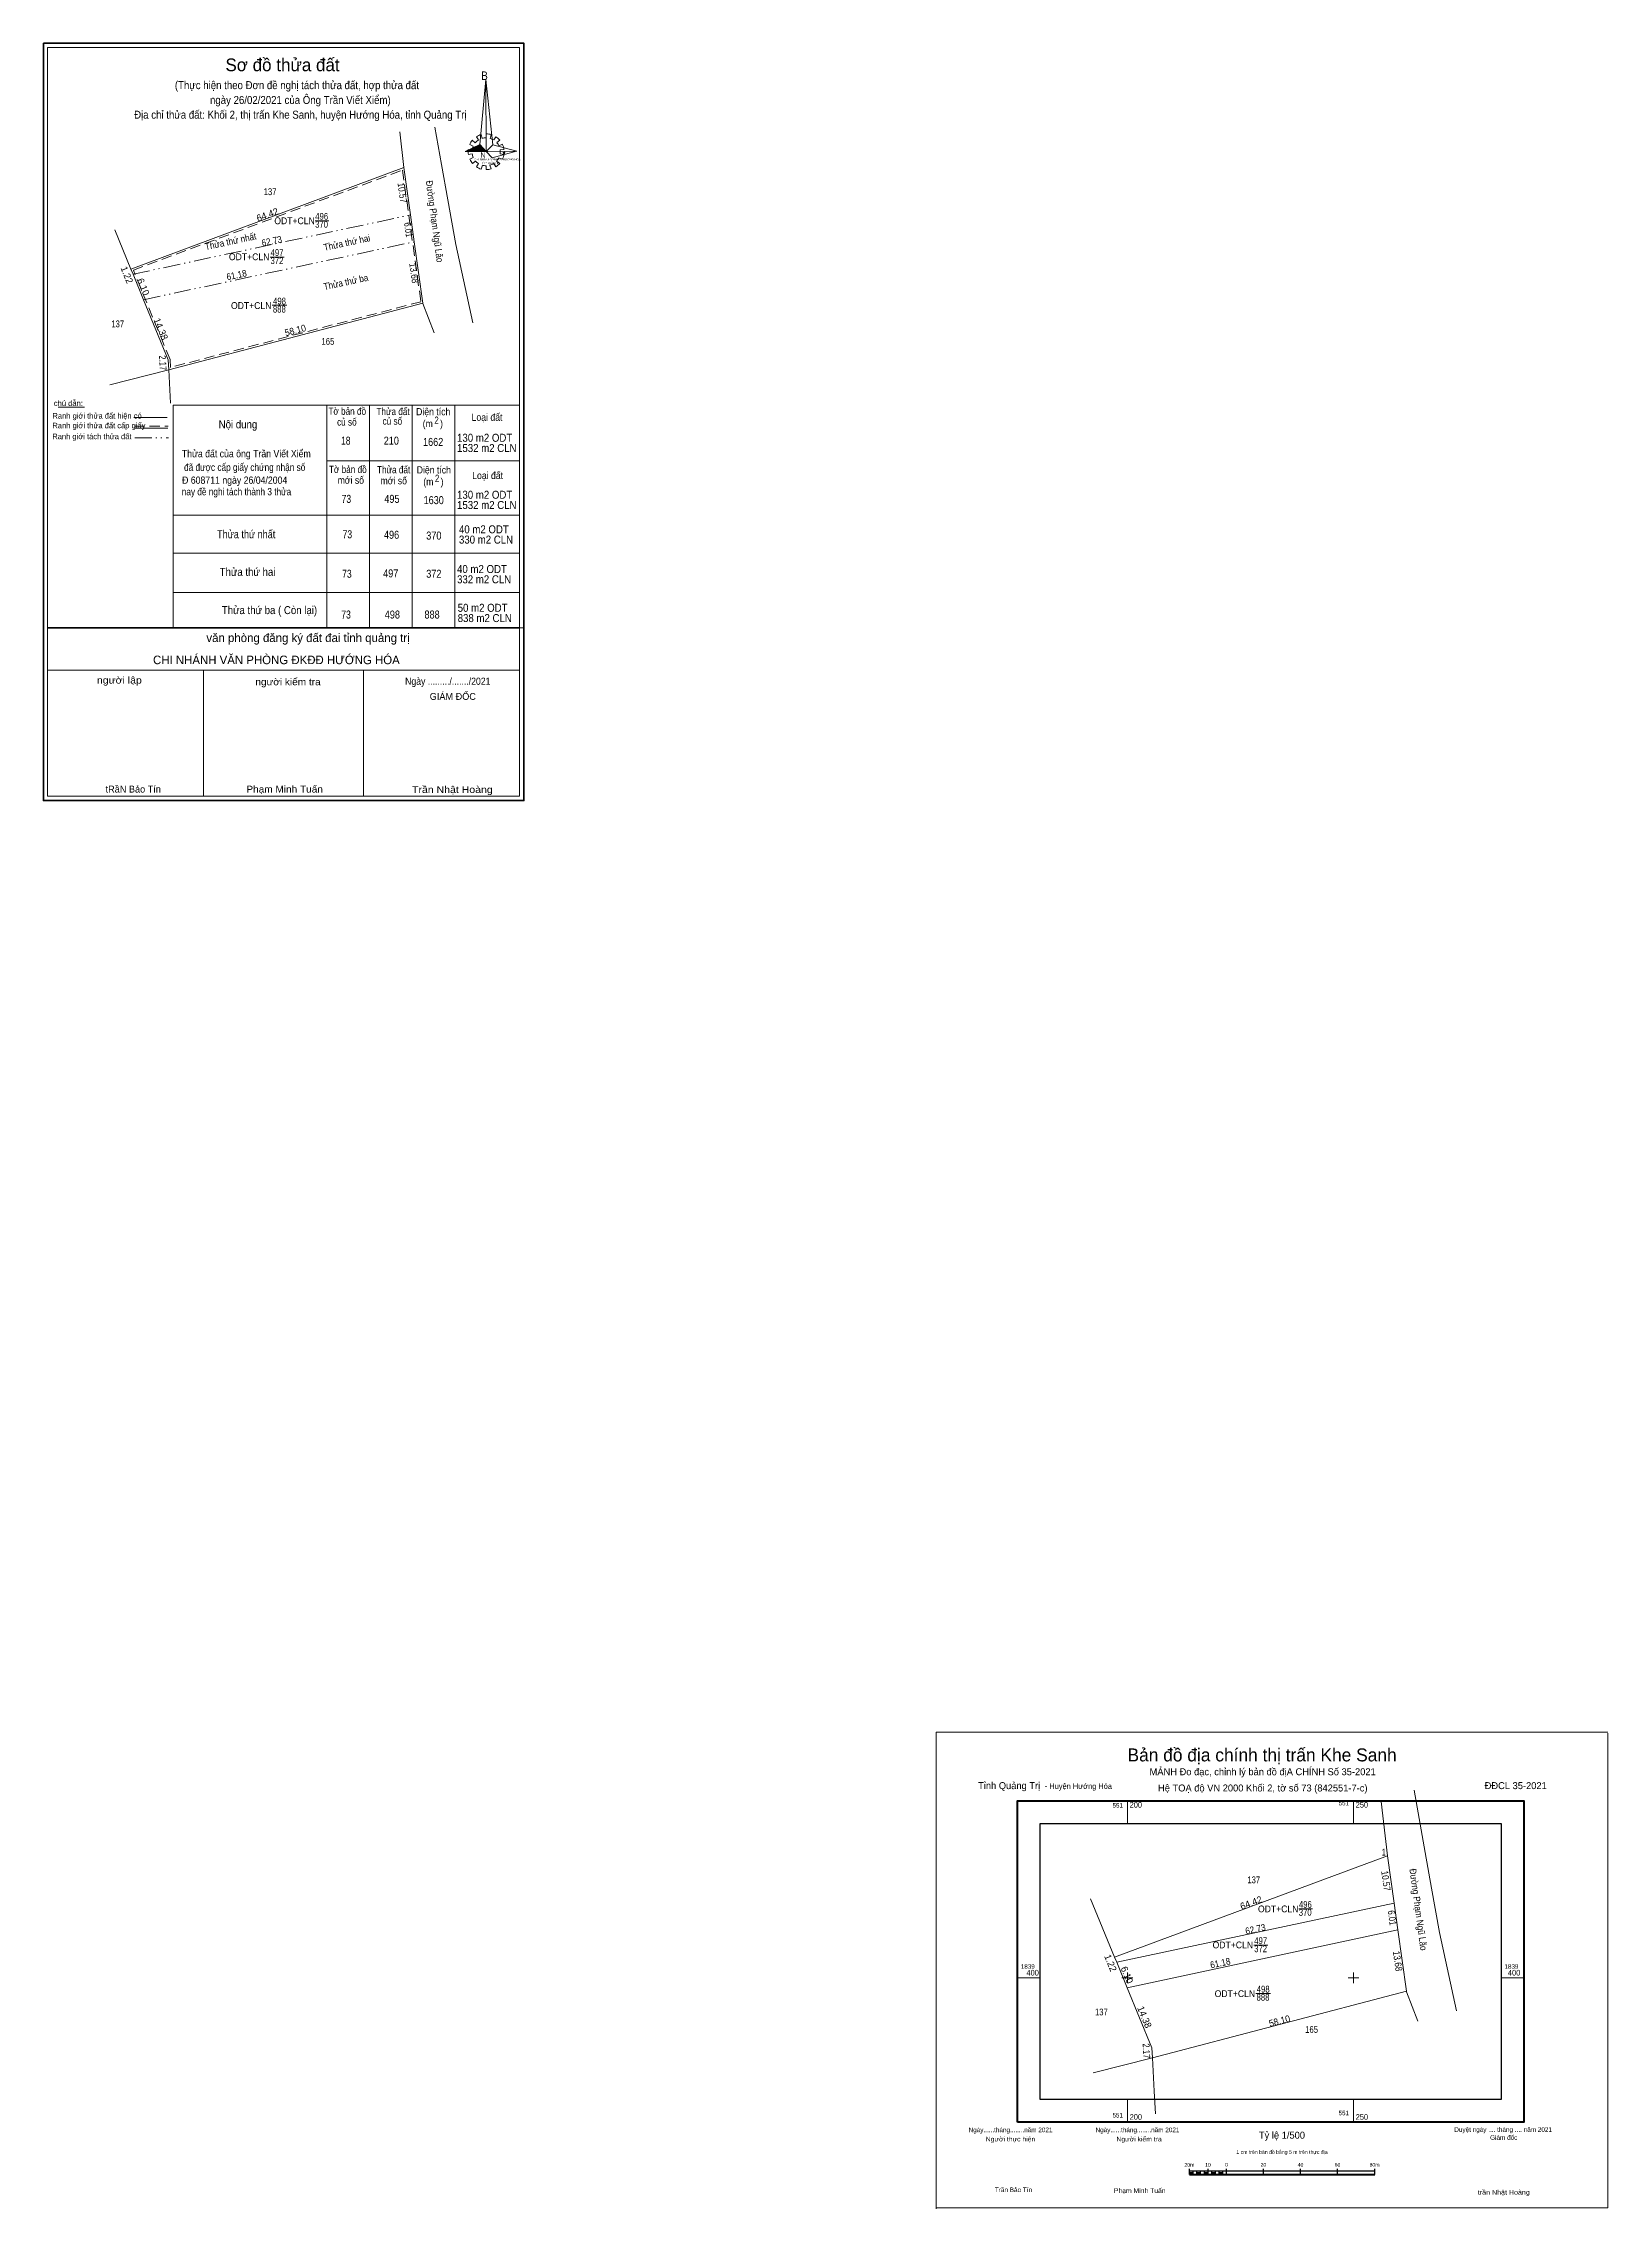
# Model space of a CAD drawing. Header units: metres. Extents: x 549732 to 551508, y 1839332 to 1839940.
# Drawn here: x 550960.2 to 551306.2, y 1839348.9 to 1839827.8 of the extents above; entities that cross this region are included whole.
import ezdxf
from ezdxf.enums import TextEntityAlignment as Align

# ---------------------------------------------------------------- set-up
doc = ezdxf.new("R2010")
doc.units = ezdxf.units.M
doc.header["$LTSCALE"] = 0.75
doc.header["$PDMODE"] = 32
doc.header["$PDSIZE"] = 0.375
doc.linetypes.add('DASH_DOUBLE_DOT', pattern=[9.2, 5, -1.2, 0.3, -1.2, 0.3, -1.2])
doc.linetypes.add('MEDIUM_DASHED', pattern=[4.5, 3, -1.5])
for name, color, linetype, lineweight in [('1', 7, 'Continuous', 13), ('10', 7, 'Continuous', 13), ('11', 7, 'Continuous', 13), ('17', 7, 'Continuous', 13), ('2', 7, 'Continuous', 25), ('23', 7, 'Continuous', 13), ('29', 7, 'DASH_DOUBLE_DOT', 13), ('4', 7, 'Continuous', 13), ('5', 7, 'Continuous', 35), ('6', 7, 'Continuous', 13), ('61', 7, 'Continuous', 13), ('63', 7, 'Continuous', 13)]:
    doc.layers.add(name, color=color, linetype=linetype, lineweight=lineweight)
doc.layers.add('7', color=7, linetype='Continuous')

msp = doc.modelspace()

# ---------------------------------------------------------------- hatches: boundary and pattern name
at = {"layer": '1'}
msp.add_hatch(color=256, dxfattribs=at).paths.add_polyline_path([(551053.51, 1839803.84), (551056.76, 1839805.43), (551058.15, 1839803.84)])
at = {"layer": '2'}
for points in [[(551213.75, 1839356.5), (551214.57, 1839356.5), (551214.57, 1839356.91), (551213.75, 1839356.91)], [(551215.39, 1839356.5), (551216.21, 1839356.5), (551216.21, 1839356.91), (551215.39, 1839356.91)], [(551217.03, 1839356.5), (551217.85, 1839356.5), (551217.85, 1839356.91), (551217.03, 1839356.91)], [(551218.67, 1839356.5), (551219.48, 1839356.5), (551219.48, 1839356.91), (551218.67, 1839356.91)], [(551220.3, 1839356.5), (551221.12, 1839356.5), (551221.12, 1839356.91), (551220.3, 1839356.91)]]:
    msp.add_hatch(color=256, dxfattribs=at).paths.add_polyline_path(points)

# ---------------------------------------------------------------- linework, layer by layer
at = {"layer": '1'}
for p, q in [((551054.21, 1839804.32), (551055.06, 1839804.19)), ((551055.32, 1839805.05), (551054.55, 1839805.37)), ((551055.11, 1839806.34), (551055.76, 1839805.78)), ((551056.48, 1839806.4), (551056.01, 1839807.09)), ((551057.07, 1839807.58), (551057.28, 1839806.74)), ((551057.74, 1839803.81), (551058.56, 1839803.81)), ((551058.15, 1839806.88), (551058.18, 1839807.74)), ((551059.29, 1839807.58), (551059.08, 1839806.72)), ((551059.85, 1839806.4), (551060.32, 1839807.09)), ((551061.17, 1839806.34), (551060.52, 1839805.8)), ((551060.99, 1839805.08), (551061.76, 1839805.45)), ((551062.12, 1839804.32), (551061.24, 1839804.19)), ((551055.06, 1839803.33), (551054.21, 1839803.2)), ((551054.55, 1839802.15), (551055.32, 1839802.52)), ((551055.83, 1839801.72), (551055.16, 1839801.18)), ((551056.01, 1839800.45), (551056.45, 1839801.21)), ((551057.33, 1839800.8), (551057.07, 1839799.97)), ((551058.15, 1839799.83), (551058.15, 1839800.67)), ((551059, 1839800.8), (551059.26, 1839800)), ((551060.32, 1839800.45), (551059.85, 1839801.18)), ((551060.47, 1839801.72), (551061.17, 1839801.21)), ((551061.79, 1839802.12), (551060.93, 1839802.44)), ((551061.24, 1839803.33), (551062.12, 1839803.2)), ((550988.97, 1839747.73), (551065.57, 1839747.73)), ((550988.97, 1839747.73), (550988.97, 1839698.52)), ((551022.91, 1839747.73), (551022.91, 1839698.52)), ((551032.36, 1839747.73), (551032.36, 1839698.52)), ((551041.81, 1839747.73), (551041.81, 1839698.52)), ((551051.26, 1839747.73), (551051.26, 1839698.52)), ((551022.91, 1839735.42), (551065.57, 1839735.42)), ((550988.97, 1839723.44), (551065.57, 1839723.44)), ((550988.97, 1839715.01), (551065.57, 1839715.01)), ((550988.97, 1839706.34), (551065.57, 1839706.34)), ((551065.57, 1839698.52), (551066.51, 1839698.52)), ((550960.22, 1839697.61), (550960.22, 1839660.3)), ((550961.17, 1839689.15), (551065.57, 1839689.15)), ((550995.65, 1839689.15), (550995.65, 1839661.26)), ((551031.08, 1839689.15), (551031.08, 1839661.26))]:
    msp.add_line(p, q, dxfattribs=at)
at = {"layer": '1', "lineweight": 35}
msp.add_line((550961.17, 1839698.52), (551065.57, 1839698.52), dxfattribs=at)
at = {"layer": '1'}
for points in [[(551058.1, 1839819.79), (551058.15, 1839803.84), (551056.76, 1839805.43)], [(551058.1, 1839819.79), (551058.15, 1839803.84), (551059.62, 1839805.32)], [(551053.51, 1839803.84), (551056.76, 1839805.43), (551058.15, 1839803.84)], [(551064.95, 1839803.89), (551058.15, 1839803.84), (551059.62, 1839805.32)], [(551064.9, 1839803.92), (551059.49, 1839802.47), (551058.15, 1839803.84)], [(551257.56, 1839427), (551258.98, 1839416.53), (551197.64, 1839403.42), (551197.18, 1839404.55)], [(551258.98, 1839416.53), (551259.79, 1839410.57), (551199.96, 1839397.78), (551197.64, 1839403.42)], [(551259.79, 1839410.57), (551261.75, 1839397.03), (551205.55, 1839382.31), (551205.43, 1839384.48), (551199.96, 1839397.78)]]:
    msp.add_lwpolyline(points, close=True, dxfattribs=at)
for centre, major_axis, start_param, end_param in [((551058.1655, 1839803.7851), (3.9739, 0), 3.00667928, 3.29139349), ((551058.1655, 1839803.7851), (3.9739, 0), 2.43958176, 2.72400246), ((551058.1655, 1839803.7851), (3.1145, 0), 2.72368549, 3.01515824), ((551058.1655, 1839803.7851), (3.1145, 0), 2.13373541, 2.44496261), ((551058.1655, 1839803.7851), (3.9739, 0), 1.84955988, 2.13900916), ((551058.1655, 1839803.7851), (3.1145, 0), 1.56985589, 1.85611068), ((551058.1655, 1839803.7851), (3.9739, 0), 1.27924208, 1.56332225), ((551058.1655, 1839803.7851), (3.1145, 0), 1.00270906, 1.2755622), ((551058.1655, 1839803.7851), (3.9739, 0), 0.71056237, 0.99687234), ((551058.1655, 1839803.7851), (3.1145, 0), 0.42678376, 0.70646463), ((551058.1655, 1839803.7851), (3.1145, 0), 6.13558388, 6.41618463), ((551058.1655, 1839803.7851), (3.9739, 0), 0.1390515, 0.43393316), ((551058.1655, 1839803.7851), (3.9739, 0), 3.56988637, 3.85691866), ((551058.1655, 1839803.7851), (3.1145, 0), 3.28229955, 3.56105054), ((551058.1655, 1839803.7851), (3.1145, 0), 3.86077574, 4.13258255), ((551058.1428, 1839803.7615), (3.9739, 0), 4.1470906, 4.43659307), ((551058.1655, 1839803.7851), (3.1145, 0), 4.43854677, 4.71314001), ((551058.1655, 1839803.7851), (3.9739, 0), 4.71301008, 4.99761054), ((551058.1655, 1839803.7851), (3.1145, 0), 4.99087134, 5.28933161), ((551058.1655, 1839803.7851), (3.9739, 0), 5.28561416, 5.56798705), ((551058.1655, 1839803.7851), (3.1145, 0), 5.56137327, 5.83951437), ((551058.1655, 1839803.7851), (3.9739, 0), 5.85230288, 6.13839648)]:
    msp.add_ellipse(centre, major_axis=major_axis, ratio=0.995001, start_param=start_param, end_param=end_param, dxfattribs=at)
msp.add_point((551062.12, 1839803.52), dxfattribs=at)
at = {"layer": '10'}
for p, q in [((551039.99, 1839800.29), (550979.61, 1839777.84)), ((551041.41, 1839789.82), (551039.99, 1839800.29)), ((551042.22, 1839783.86), (551041.41, 1839789.82)), ((550976.03, 1839786.56), (550979.61, 1839777.84)), ((551042.22, 1839783.86), (551044.18, 1839770.32)), ((550979.61, 1839777.84), (550980.07, 1839776.71)), ((550980.07, 1839776.71), (550982.39, 1839771.07)), ((550982.39, 1839771.07), (550987.86, 1839757.77)), ((551044.18, 1839770.32), (550987.98, 1839755.6)), ((551044.18, 1839770.32), (551044.2, 1839770.21)), ((550987.86, 1839757.77), (550987.98, 1839755.6)), ((550974.9, 1839752.27), (550987.98, 1839755.6)), ((550987.98, 1839755.6), (550988.37, 1839748.19)), ((551257.56, 1839427), (551197.18, 1839404.55)), ((551258.98, 1839416.53), (551257.56, 1839427)), ((551259.79, 1839410.57), (551258.98, 1839416.53)), ((551259.79, 1839410.57), (551261.75, 1839397.03)), ((551197.18, 1839404.55), (551197.64, 1839403.42)), ((551197.64, 1839403.42), (551199.96, 1839397.78)), ((551199.96, 1839397.78), (551205.43, 1839384.48)), ((551261.75, 1839397.03), (551205.55, 1839382.31)), ((551261.75, 1839397.03), (551261.77, 1839396.92))]:
    msp.add_line(p, q, dxfattribs=at)
at = {"layer": '11'}
msp.add_line((551157.74, 1839454.28), (551306.24, 1839454.28), dxfattribs=at)
for points in [[(551157.7, 1839348.94), (551157.7, 1839453.94), (551157.74, 1839454.28)], [(551306.24, 1839454.12), (551306.24, 1839349.12), (551157.74, 1839349.12)]]:
    msp.add_lwpolyline(points, dxfattribs=at)
at = {"layer": '17'}
msp.add_line((550963.49, 1839747.29), (550969.34, 1839747.29), dxfattribs=at)
at = {"layer": '2'}
for p, q in [((551213.75, 1839356.5), (551213.75, 1839357.73)), ((551213.75, 1839357.32), (551254.7, 1839357.32)), ((551214.57, 1839356.5), (551214.57, 1839357.32)), ((551215.39, 1839356.5), (551215.39, 1839357.32)), ((551216.21, 1839356.5), (551216.21, 1839357.32)), ((551217.03, 1839356.5), (551217.03, 1839357.32)), ((551217.85, 1839356.5), (551217.85, 1839357.73)), ((551218.67, 1839356.5), (551218.67, 1839357.32)), ((551219.48, 1839356.5), (551219.48, 1839357.32)), ((551220.3, 1839356.5), (551220.3, 1839357.32)), ((551221.12, 1839356.5), (551221.12, 1839357.32)), ((551221.94, 1839356.5), (551221.94, 1839357.73)), ((551230.13, 1839356.5), (551230.13, 1839357.73)), ((551238.32, 1839356.5), (551238.32, 1839357.73)), ((551246.51, 1839356.5), (551246.51, 1839357.73)), ((551254.7, 1839356.5), (551254.7, 1839357.73))]:
    msp.add_line(p, q, dxfattribs=at)
at = {"layer": '2', "lineweight": 53}
msp.add_line((551213.75, 1839356.5), (551254.7, 1839356.5), dxfattribs=at)
at = {"layer": '2', "lineweight": 13}
for points in [[(551213.75, 1839356.5), (551214.57, 1839356.5), (551214.57, 1839356.91), (551213.75, 1839356.91)], [(551215.39, 1839356.5), (551216.21, 1839356.5), (551216.21, 1839356.91), (551215.39, 1839356.91)], [(551217.03, 1839356.5), (551217.85, 1839356.5), (551217.85, 1839356.91), (551217.03, 1839356.91)], [(551218.67, 1839356.5), (551219.48, 1839356.5), (551219.48, 1839356.91), (551218.67, 1839356.91)], [(551220.3, 1839356.5), (551221.12, 1839356.5), (551221.12, 1839356.91), (551220.3, 1839356.91)]]:
    msp.add_lwpolyline(points, close=True, dxfattribs=at)
at = {"layer": '23'}
for p, q in [((551039.06, 1839808.19), (551039.99, 1839800.29)), ((551049.73, 1839793.13), (551048.31, 1839801)), ((551046.69, 1839763.73), (551044.2, 1839770.21))]:
    msp.add_line(p, q, dxfattribs=at)
msp.add_lwpolyline([(551049.73, 1839793.13), (551051.5, 1839783.29), (551055.25, 1839765.97)], dxfattribs=at)
at = {"layer": '29'}
for p, q in [((550980.07, 1839776.71), (551041.41, 1839789.82)), ((550982.39, 1839771.07), (551042.22, 1839783.86))]:
    msp.add_line(p, q, dxfattribs=at)
at = {"layer": '4'}
for p, q in [((551263.4, 1839441.49), (551265.88, 1839427.71)), ((551256.14, 1839439), (551257.56, 1839427)), ((551267.3, 1839419.84), (551265.88, 1839427.71)), ((551191.87, 1839417.49), (551197.18, 1839404.55)), ((551269.07, 1839410), (551267.3, 1839419.84)), ((551272.82, 1839392.68), (551269.07, 1839410)), ((551264.26, 1839390.44), (551261.77, 1839396.92)), ((551192.47, 1839378.98), (551205.55, 1839382.31))]:
    msp.add_line(p, q, dxfattribs=at)
msp.add_lwpolyline([(551205.43, 1839384.48), (551205.55, 1839382.31), (551205.94, 1839374.9), (551206.21, 1839369.88)], dxfattribs=at)
at = {"layer": '5'}
msp.add_lwpolyline([(550960.23, 1839827.77), (551066.52, 1839827.77), (551066.52, 1839660.31), (550960.23, 1839660.31)], close=True, dxfattribs=at)
at = {"layer": '5', "lineweight": 13}
msp.add_lwpolyline([(551065.57, 1839698.52), (551065.57, 1839661.26), (550961.17, 1839661.26), (550961.17, 1839826.83), (551065.57, 1839826.83)], close=True, dxfattribs=at)
at = {"layer": '6'}
for p, q in [((550980.24, 1839745.01), (550987.65, 1839745.01)), ((550980.36, 1839742.64), (550987.76, 1839742.64))]:
    msp.add_line(p, q, dxfattribs=at)
at = {"layer": '6', "linetype": 'MEDIUM_DASHED'}
msp.add_line((550980.36, 1839743.14), (550987.81, 1839743.14), dxfattribs=at)
at = {"layer": '61'}
for p, q in [((551046.83, 1839809.24), (551048.31, 1839801)), ((551049.73, 1839793.13), (551048.31, 1839801)), ((551049.73, 1839793.13), (551048.31, 1839801)), ((551049.73, 1839793.13), (551048.31, 1839801)), ((551049.73, 1839793.13), (551048.31, 1839801)), ((551051.5, 1839783.29), (551049.73, 1839793.13)), ((551051.5, 1839783.29), (551049.73, 1839793.13)), ((551051.5, 1839783.29), (551049.73, 1839793.13)), ((551051.5, 1839783.29), (551049.73, 1839793.13)), ((551055.25, 1839765.97), (551051.5, 1839783.29)), ((551055.25, 1839765.97), (551051.5, 1839783.29)), ((551055.25, 1839765.97), (551051.5, 1839783.29)), ((551055.25, 1839765.97), (551051.5, 1839783.29))]:
    msp.add_line(p, q, dxfattribs=at)
at = {"layer": '63'}
for p, q in [((551020.36, 1839788.52), (551023.35, 1839788.52)), ((551010.41, 1839780.51), (551013.52, 1839780.51)), ((551010.85, 1839769.84), (551014.06, 1839769.84)), ((551200, 1839434.13), (551200, 1839439.13)), ((551250, 1839434.13), (551250, 1839439.13)), ((551237.93, 1839415.23), (551240.92, 1839415.23)), ((551227.98, 1839407.22), (551231.09, 1839407.22)), ((551175.69, 1839400), (551180.69, 1839400)), ((551198.8, 1839400), (551201.2, 1839400)), ((551200, 1839398.8), (551200, 1839401.2)), ((551248.8, 1839400), (551251.2, 1839400)), ((551250, 1839398.8), (551250, 1839401.2)), ((551282.67, 1839400), (551287.67, 1839400)), ((551228.42, 1839396.55), (551231.63, 1839396.55)), ((551200, 1839368.1), (551200, 1839373.1)), ((551250, 1839368.1), (551250, 1839373.1))]:
    msp.add_line(p, q, dxfattribs=at)
at = {"layer": '63', "linetype": 'DASH_DOUBLE_DOT'}
msp.add_line((550980.47, 1839740.51), (550987.9, 1839740.51), dxfattribs=at)
at = {"layer": '63', "linetype": 'MEDIUM_DASHED'}
msp.add_lwpolyline([(551039.66, 1839799.74), (551043.73, 1839770.62), (550988.35, 1839756.11), (550988.26, 1839757.86), (550980.14, 1839777.61)], close=True, dxfattribs=at)
at = {"layer": '63', "lineweight": 40}
msp.add_lwpolyline([(551175.69, 1839368.1), (551175.69, 1839439.13), (551287.67, 1839439.13), (551287.67, 1839368.1)], close=True, dxfattribs=at)
at = {"layer": '63', "lineweight": 25}
msp.add_lwpolyline([(551180.69, 1839373.1), (551180.69, 1839434.13), (551282.67, 1839434.13), (551282.67, 1839373.1)], close=True, dxfattribs=at)
msp.add_lwpolyline([(551180.69, 1839373.1), (551180.69, 1839434.13), (551282.67, 1839434.13), (551282.67, 1839373.1)], close=True, dxfattribs=at)
msp.add_lwpolyline([(551180.69, 1839373.1), (551180.69, 1839434.13), (551282.67, 1839434.13), (551282.67, 1839373.1)], close=True, dxfattribs=at)

# ---------------------------------------------------------------- texts
at = {"layer": '1'}
msp.add_text('Sơ đồ thửa đất', height=2.811, dxfattribs=at).set_placement((551013.135, 1839821.6), align=Align.CENTER)
for s, height, width, p in [('B', 1.871, 0.85, (551057.11, 1839819.67)), ('CHI NHÁNH VPĐKĐĐ-HƯỚNG HÓA', 0.4426, 0.95, (551055.56, 1839801.86)), ('TỈNH quảng trị', 0.4428, 1.05, (551056.99, 1839801.1)), ('N', 1.17, 0.9, (551056.92, 1839802.46))]:
    msp.add_text(s, height=height, dxfattribs=dict(at, width=width)).set_placement(p)
for s, width, p in [('137', 0.85, (551010.38, 1839794.2)), ('496', 0.85, (551021.8, 1839788.76)), ('ODT+CLN', 0.95, (551015.79, 1839787.77)), ('370', 0.85, (551021.765, 1839787)), ('ODT+CLN', 0.95, (551005.75, 1839779.81)), ('497', 0.85, (551011.92, 1839780.74)), ('372', 0.85, (551011.9, 1839778.95)), ('ODT+CLN', 0.95, (551006.21, 1839769.03)), ('498', 0.85, (551012.47, 1839770.02)), ('137', 0.85, (550976.68, 1839764.98)), ('888', 0.85, (551012.43, 1839768.23)), ('165', 0.85, (551023.165, 1839761.11)), ('ODT+CLN', 0.95, (551233.36, 1839414.48)), ('496', 0.85, (551239.37, 1839415.47)), ('370', 0.85, (551239.335, 1839413.71)), ('ODT+CLN', 0.95, (551223.32, 1839406.52)), ('497', 0.85, (551229.49, 1839407.45)), ('372', 0.85, (551229.47, 1839405.66)), ('ODT+CLN', 0.95, (551223.78, 1839395.74)), ('498', 0.85, (551230.04, 1839396.73)), ('888', 0.85, (551230, 1839394.94))]:
    msp.add_text(s, height=1.5, dxfattribs=dict(at, width=width)).set_placement(p, align=Align.CENTER)
for s, height, p in [('văn phòng đăng ký đất đai tỉnh quảng trị', 1.89, (551041.26, 1839695.37)), ('CHI NHÁNH VĂN PHÒNG ĐKĐĐ HƯỚNG HÓA', 1.889, (551039.06, 1839690.48)), ('GIÁM ĐỐC', 1.512, (551055.91, 1839682.59)), ('tRầN Bảo Tín', 1.51, (550986.23, 1839662.09))]:
    msp.add_text(s, height=height, dxfattribs=at).set_placement(p, align=Align.RIGHT)
for s, height, width, p in [('người lập', 1.512, 1.15, (550982.01, 1839686.19)), ('người kiểm tra', 1.512, 1.1, (551021.57, 1839685.82)), ('Phạm Minh Tuấn', 1.51, 1.1, (551022.06, 1839662.09)), ('Trần Nhật Hoàng', 1.512, 1.15, (551059.62, 1839661.99))]:
    msp.add_text(s, height=height, dxfattribs=dict(at, width=width)).set_placement(p, align=Align.RIGHT)
at = {"layer": '2'}
for s, height, p in [('Bản đồ địa chính thị trấn Khe Sanh', 2.87, (551229.795, 1839447.85)), ('MẢNH Đo đạc, chỉnh lý bản đồ địA CHÍNH Số 35-2021', 1.54, (551229.92, 1839444.79)), ('Hệ TOẠ độ VN 2000 Khối 2, tờ số 73 (842551-7-c)', 1.54, (551229.95, 1839441.2)), ('Ngày......tháng........năm 2021', 1.02, (551174.16, 1839365.86)), ('Ngày......tháng........năm 2021', 1.02, (551202.24, 1839365.86)), ('Tỷ lệ 1/500', 1.54, (551234.19, 1839364.42)), ('Duyệt ngày .... tháng .... năm 2021', 1.02, (551283.11, 1839365.93)), ('Giám đốc', 1.02, (551283.24, 1839364.16)), ('1 cm trên bản đồ bằng 5 m trên thực địa', 0.8188, (551234.195, 1839361.06)), ('Trần Bảo Tín', 1.02, (551174.805, 1839352.61))]:
    msp.add_text(s, height=height, dxfattribs=at).set_placement(p, align=Align.CENTER)
for s, height, p in [('Tỉnh Quảng Trị ', 1.539, (551166.99, 1839441.72)), ('- Huyện Hướng Hóa', 1.228, (551181.73, 1839441.76))]:
    msp.add_text(s, height=height, dxfattribs=at).set_placement(p)
msp.add_text('ĐĐCL 35-2021', height=1.54, dxfattribs=at).set_placement((551292.76, 1839441.72), align=Align.RIGHT)
for s, height, width, p in [('Người thực hiện', 1.024, 1.1, (551174.15, 1839363.82)), ('Người kiểm tra', 1.024, 1.1, (551202.59, 1839363.82)), ('20m', 0.8188, 0.95, (551213.725, 1839358.24)), ('10', 0.8188, 0.95, (551217.82, 1839358.24)), ('0', 0.8188, 0.9, (551221.915, 1839358.24)), ('20', 0.8188, 0.95, (551230.1, 1839358.24)), ('40', 0.8188, 0.95, (551238.3, 1839358.24)), ('60', 0.8188, 0.95, (551246.48, 1839358.24)), ('80m', 0.8188, 0.95, (551254.675, 1839358.24)), ('Phạm Minh Tuấn', 1.02, 1.1, (551202.74, 1839352.43)), ('trần Nhật Hoàng', 1.02, 1.15, (551283.265, 1839352.06))]:
    msp.add_text(s, height=height, dxfattribs=dict(at, width=width)).set_placement(p, align=Align.CENTER)
at = {"layer": '4', "width": 0.75}
msp.add_text(' 1', height=1.5, dxfattribs=at).set_placement((551257.17, 1839427.03), align=Align.RIGHT)
at = {"layer": '4', "width": 0.85}
for s, p in [('137', (551227.95, 1839420.91)), ('137', (551194.25, 1839391.69)), ('165', (551240.74, 1839387.82))]:
    msp.add_text(s, height=1.5, dxfattribs=at).set_placement(p, align=Align.CENTER)
at = {"layer": '4'}
for s, rotation, width, p in [('10.57', 277.724, 0.9, (551256.4437, 1839421.3408)), ('Đường Phạm Ngũ Lão', 277.739, 0.9, (551263.6092, 1839414.996)), ('62.73', 12.064, 0.9, (551228.4732, 1839410.0216)), ('6.01', 277.739, 0.85, (551257.8102, 1839413.166)), ('61.18', 12.067, 0.9, (551220.6982, 1839402.5249)), ('13.68', 278.237, 0.9, (551259.0446, 1839403.5774)), ('58.10', 14.677, 0.95, (551233.84, 1839389.7224)), ('2.17', 273.165, 0.85, (551203.4742, 1839383.7864))]:
    msp.add_text(s, height=1.5, rotation=rotation, dxfattribs=dict(at, width=width)).set_placement(p, align=Align.CENTER)
for s, rotation, p in [('64.42', 20.396, (551227.6286, 1839415.8747)), ('1.22', 292.15, (551195.5799, 1839402.9878)), ('6.10', 292.36, (551199.2209, 1839400.3403)), ('14.38', 292.356, (551203.0976, 1839391.0303))]:
    msp.add_text(s, height=1.5, rotation=rotation, dxfattribs=at).set_placement(p, align=Align.CENTER)
at = {"layer": '6'}
msp.add_text('chú dẫn:', height=1.215, dxfattribs=at).set_placement((550962.54, 1839747.57))
for s, height, width, p in [('Tờ bản đồ', 1.593, 0.85, (551023.28, 1839745.62)), ('Thửa đất', 1.593, 0.85, (551033.91, 1839745.56)), ('Diện tích', 1.594, 0.9, (551042.68, 1839745.52)), ('Ranh giới tách thửa đất', 1.215, 0.9, (550962.21, 1839740.23)), ('Ranh giới thửa đất cấp giấy', 1.215, 0.9, (550962.23, 1839742.64)), ('Ranh giới thửa đất hiện có ', 1.215, 0.9, (550962.24, 1839744.79)), ('Nội dung', 1.771, 0.9, (550999.01, 1839742.63)), ('củ số', 1.593, 0.85, (551025.2, 1839743.24)), ('củ số', 1.593, 0.85, (551035.27, 1839743.43)), ('(m   )', 1.594, 0.9, (551044.14, 1839742.89)), ('2', 1.594, 0.8, (551046.73, 1839743.64)), ('Loại đất', 1.594, 0.9, (551054.95, 1839744.28)), ('Thửa đất của ông Trần Viết Xiểm', 1.602, 0.9, (550990.87, 1839736.23)), ('18', 1.771, 0.8, (551026.07, 1839739.02)), ('210', 1.77, 0.85, (551035.52, 1839739.02)), ('1662', 1.77, 0.85, (551044.21, 1839738.74)), ('130 m2 ODT', 1.771, 0.9, (551051.74, 1839739.66)), ('1532 m2 CLN', 1.771, 0.9, (551051.74, 1839737.39)), ('Đ 608711 ngày 26/04/2004', 1.602, 0.9, (550990.92, 1839730.37)), (' đã được cấp giấy chứng nhận số', 1.602, 0.85, (550990.85, 1839733.22)), ('Tờ bản đồ', 1.593, 0.85, (551023.41, 1839732.75)), ('mới số', 1.593, 0.9, (551025.32, 1839730.37)), ('Thửa đất', 1.593, 0.85, (551034.03, 1839732.69)), ('mới số', 1.593, 0.9, (551034.82, 1839730.25)), ('Diện tích', 1.594, 0.9, (551042.81, 1839732.65)), ('2', 1.594, 0.8, (551046.86, 1839730.77)), ('Loại đất', 1.594, 0.9, (551055.08, 1839731.41)), ('nay đề nghi tách thành 3 thửa', 1.602, 0.85, (550990.85, 1839727.82)), ('73', 1.77, 0.8, (551026.2, 1839726.15)), ('495', 1.77, 0.85, (551035.65, 1839726.15)), ('(m   )', 1.594, 0.9, (551044.27, 1839730.02)), ('1630', 1.77, 0.85, (551044.33, 1839725.87)), ('130 m2 ODT', 1.771, 0.9, (551051.74, 1839727.06)), ('1532 m2 CLN', 1.771, 0.9, (551051.74, 1839724.79)), ('Thửa thứ nhất', 1.771, 0.85, (550998.66, 1839718.33)), ('73', 1.771, 0.8, (551026.42, 1839718.32)), ('496', 1.77, 0.85, (551035.57, 1839718.21)), ('370', 1.77, 0.85, (551044.92, 1839718.03)), ('40 m2 ODT', 1.771, 0.9, (551052.16, 1839719.41)), ('330 m2 CLN', 1.771, 0.9, (551052.16, 1839717.14)), ('Thửa thứ hai', 1.771, 0.9, (550999.23, 1839710)), ('73', 1.771, 0.8, (551026.32, 1839709.59)), ('497', 1.77, 0.85, (551035.39, 1839709.68)), ('372', 1.77, 0.85, (551044.92, 1839709.59)), ('40 m2 ODT', 1.771, 0.9, (551051.74, 1839710.63)), ('332 m2 CLN', 1.771, 0.9, (551051.74, 1839708.36)), ('Thửa thứ ba ( Còn lại)', 1.77, 0.9, (550999.7, 1839701.55)), ('50 m2 ODT', 1.771, 0.9, (551051.88, 1839702.06)), ('73', 1.771, 0.8, (551026.13, 1839700.57)), ('498', 1.77, 0.85, (551035.75, 1839700.57)), ('888', 1.77, 0.85, (551044.53, 1839700.57)), ('838 m2 CLN', 1.771, 0.9, (551051.88, 1839699.79))]:
    msp.add_text(s, height=height, dxfattribs=dict(at, width=width)).set_placement(p)
at = {"layer": '6', "width": 0.9}
msp.add_text('Ngày ........./......./2021', height=1.594, dxfattribs=at).set_placement((551049.685, 1839685.91), align=Align.CENTER)
at = {"layer": '63'}
for s, rotation, width, p in [('10.57', 277.724, 0.9, (551038.8737, 1839794.6308)), ('Đường Phạm Ngũ Lão', 277.739, 0.9, (551046.0392, 1839788.286)), ('Thửa thứ nhất', 12.064, 0.9, (551001.7932, 1839783.2376)), ('62.73', 12.064, 0.9, (551010.9032, 1839783.3116)), ('Thửa thứ hai', 12.064, 0.9, (551027.5232, 1839782.9608)), ('6.01', 277.739, 0.85, (551040.2402, 1839786.456)), ('61.18', 12.067, 0.9, (551003.1282, 1839775.8149)), ('Thửa thứ ba', 12.064, 0.9, (551027.2982, 1839774.2463)), ('13.68', 278.237, 0.9, (551041.4746, 1839776.8674)), ('58.10', 14.677, 0.95, (551016.16, 1839763.5824)), ('2.17', 273.165, 0.85, (550985.9042, 1839757.0764))]:
    msp.add_text(s, height=1.5, rotation=rotation, dxfattribs=dict(at, width=width)).set_placement(p, align=Align.CENTER)
for s, rotation, p in [('64.42', 20.396, (551010.0586, 1839789.1647)), ('1.22', 292.15, (550978.0099, 1839776.2778)), ('6.10', 292.36, (550981.6509, 1839773.6303)), ('14.38', 292.356, (550985.5276, 1839764.3203))]:
    msp.add_text(s, height=1.5, rotation=rotation, dxfattribs=at).set_placement(p, align=Align.CENTER)
at = {"layer": '63', "width": 0.85}
for p in [(551199, 1839437.63), (551249, 1839438.13), (551199, 1839369.1), (551249, 1839369.6)]:
    msp.add_text('551', height=1, dxfattribs=at).set_placement(p, align=Align.RIGHT)
at = {"layer": '63', "width": 0.95}
for s, height, p in [('200', 1.25, (551200.5, 1839437.63)), ('250', 1.25, (551250.5, 1839437.63)), ('1839', 1, (551176.44, 1839402)), ('1839', 1, (551176.44, 1839402)), ('400', 1.25, (551177.69, 1839400.5)), ('1839', 1, (551283.42, 1839402)), ('1839', 1, (551283.42, 1839402)), ('400', 1.25, (551284.17, 1839400.5)), ('200', 1.25, (551200.5, 1839368.6)), ('250', 1.25, (551250.5, 1839368.6))]:
    msp.add_text(s, height=height, dxfattribs=at).set_placement(p)
at = {"layer": '7', "width": 0.9}
for s, height, p in [('(Thực hiện theo Đơn đề nghị tách thửa đất, hợp thửa đất ', 1.771, (551016.615, 1839817.63)), ('ngày 26/02/2021 của Ông Trần Viết Xiểm)', 1.773, (551017.075, 1839814.35)), ('Địa chỉ thửa đất: Khối 2, thị trấn Khe Sanh, huyện Hướng Hóa, tỉnh Quảng Trị', 1.773, (551017.07, 1839811.1))]:
    msp.add_text(s, height=height, dxfattribs=at).set_placement(p, align=Align.CENTER)

doc.saveas('drawing.dxf')
